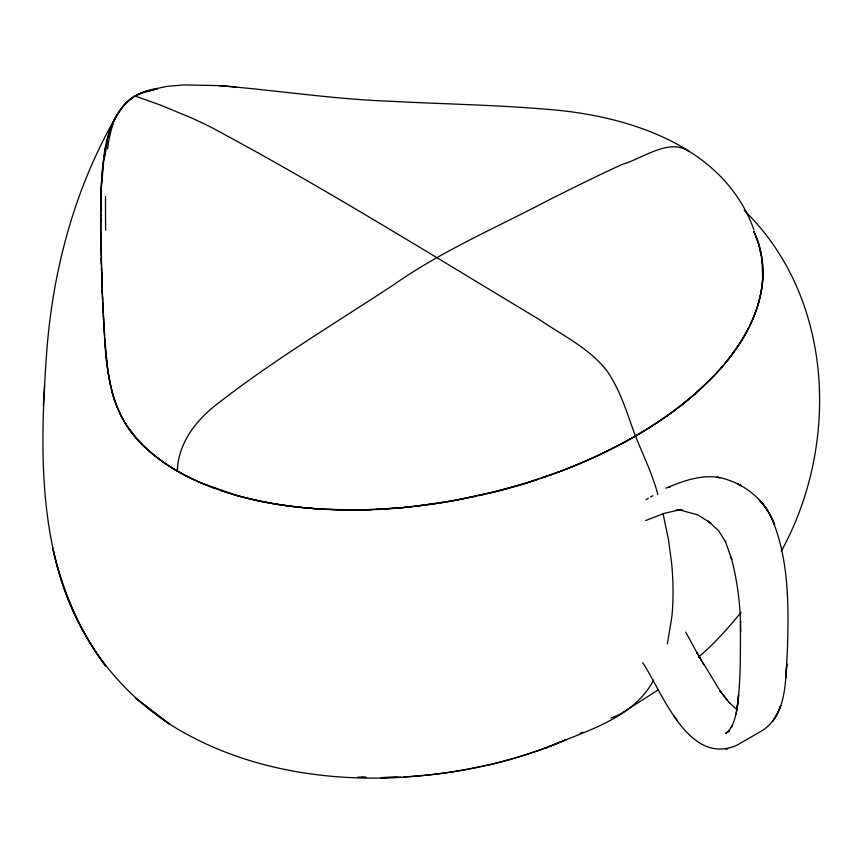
<?xml version="1.0" encoding="UTF-8"?>
<svg xmlns="http://www.w3.org/2000/svg" width="863" height="863" viewBox="0 0 863 863"><rect width="100%" height="100%" fill="white"/><g stroke="black" fill="none" stroke-linecap="round" stroke-linejoin="round"><path stroke-width="1.29" d="M101.014 193.506L100.723 215.772M740.594 630.389L740.605 631.543L740.476 621.328C740.227 652.288 741.349 683.636 736.02 714.273M122.125 107.271L115.157 118.177C73.463 191.068 51.823 274.164 46.311 357.627C40.993 434.855 38.824 514.801 64.11 589.127C86.106 652.007 131.812 705.945 191.122 736.549C255.923 770.605 330.874 781.598 403.388 777.218M100.734 211.252L101.456 182.945M101.057 191.996L104.099 156.063M762.676 279.526L762.072 259.817L759.084 245.437M101.543 181.435L102.945 164.801M43.377 405.621L44.628 385.739M103.118 163.29L105.437 148.274M737.347 706.57L738.62 694.985C737.574 706.074 736.333 717.487 731.263 727.574L732.407 725.373L728.307 731.457L729.85 729.645L725.438 733.572L729.311 731.241M323.97 509.235C280 506.743 235.761 498.728 195.47 480.411A224.121 129.396 0 0 1 179.45 472.266L177.347 471.079C178.112 442.471 196.937 419.062 218.965 402.654C274.542 359.504 335.092 323.312 393.808 284.682C442.234 250.648 496.883 227.411 549.041 199.882C573.356 187.703 597.692 175.577 622.45 164.326C641.619 159.04 669.807 137.217 689.008 151.661M667.379 643.82L671.878 616.689A290.917 167.961 60 0 0 671.597 562.956L668.48 539.634L663.043 513.528M106.764 142.05C111.241 121.974 121.435 100.022 142.19 92.675M113.226 122.222L115.157 118.155M749.602 326.02C759.904 305.232 765.33 281.489 761.867 258.328M781.274 551.23C839.818 444.801 834.262 297.843 744.122 210.324M750.141 324.93L741.878 340.022L731.705 354.952A423.334 244.412 0 0 1 719.677 369.623C674.068 419.752 612.579 452.525 549.515 475.34M748.76 327.713C739.71 345.61 727.444 361.716 713.615 376.182M653.69 680.076C632.557 719.99 583.194 731.306 545.222 748.404M741.09 612.277C728.016 628.296 714.186 643.852 698.426 657.282M712.137 377.714L695.761 393.248A472.892 273.021 0 0 1 635.092 436.203A472.913 273.032 0 0 1 560.713 471.23L525.794 483.215L487.325 493.69M658.307 689.839L619.537 714.586L610.961 718.059M157.411 89.116C121.812 90.939 106.332 128.716 103.614 159.396C99.86 188.393 100.723 217.713 101.025 246.872M646.139 499.591L648.383 498.285M650.637 496.991L652.892 495.686M645.621 520.551L663.917 513.453L679.408 509.871L675.707 510.389L682.514 510.173L679.505 509.925L697.746 514.844L710.799 523.151L707.94 521.079L718.534 530.605L725.707 542.061L725.298 541.209L731.748 559.343L731.134 557.336C736.808 578.577 739.904 600.508 740.486 622.482M668.038 487.315C686.646 479.45 708.35 472.363 728.21 480.033C746.603 486.139 762.655 499.591 771.22 517.056C789.44 559.515 788.76 607.056 787.336 652.374C785.254 678.879 787.66 713.356 762.773 730.281L736.873 745.244C688.243 766.657 662.32 692.061 642.708 662.676M557.228 743.259C508.393 763.043 456.139 773.831 403.604 776.991L407.584 776.776A296.678 171.284 0 0 0 467.509 769.3L487.315 765.222M559.699 742.288L565.869 739.861M543.809 477.336L551.338 474.682A470.745 271.78 0 0 0 635.071 436.193A470.745 271.78 0 0 0 701.77 387.854L715.039 374.693A424.477 245.07 0 0 0 733.777 352.158C758.663 319.278 772.428 273.452 755.06 234.089M546.915 476.257L541.705 478.059M539.084 478.943L519.774 485.038A423.355 244.423 0 0 1 494.37 491.975L451.101 501.155M536.203 479.893L528.555 482.352A426.408 246.192 0 0 1 497.412 491.209L457.681 499.968L414.682 506.398M726.085 749.289L727.638 748.857M146.786 91.187L154.833 89.472M484.51 494.359L478.846 495.642M476.009 496.268L447.185 501.824M150.442 89.806L167.077 86.365L184.261 84.898L219.472 85.642M152.158 89.935L154.186 89.569M444.262 502.309L438.382 503.248M435.427 503.69L401.673 507.714L375.578 509.472M411.705 506.721L399.742 507.886M396.732 508.145L362.201 509.893L327.001 509.397M400.961 777.142L381.219 777.66M372.546 509.591L360.4 509.925M381.133 777.617L397.002 777.11M363.733 509.86L338.037 509.806L312.902 508.501M357.358 509.957C311.36 510.335 264.865 505.287 221.101 490.572M361.802 777.142L365.653 777.25M361.78 777.326L365.642 777.444M236.031 87.023L219.019 85.599C276.041 90.259 332.697 99.116 389.947 101.241C442.611 104.056 495.405 104.855 547.973 109.396C628.598 115.566 724.294 146.041 753.906 229.774M679.505 509.925L680.389 510.001M720.13 477.724L716.883 477.217L719.192 477.584M235.47 495.06L201.899 483.258A216.602 125.059 0 0 1 144.574 446.743L136.915 438.771L127.185 426.171A242.514 140 0 0 1 120.723 415.135L115.491 403.064M135.081 95.998L160.766 105.2L190.486 117.497A691.856 399.44 60 0 1 210.378 126.872C322.503 186.742 430.432 254.197 539.397 319.58C562.665 335.534 589.526 348.264 607.077 371.036C618.469 387.476 624.995 406.613 631.543 425.34C639.602 448.663 651.608 470.572 657.876 494.596M737.347 483.744L741.198 485.783L737.649 483.906M177.347 471.079C161.791 462.083 147.314 450.961 135.61 437.271M737.067 709.807L729.203 702.558L729.882 703.334L719.666 690.368L720.4 691.446L696.808 652.525L703.723 664.726M134.768 436.279C123.377 422.859 115.405 406.667 111.435 389.526M726.15 699.041L726.84 699.947L719.666 690.368M674.057 716.01L677.304 720.573M697.552 653.83L685.718 632.104M753.787 231.241L758.555 243.657L761.598 256.581M115.103 401.985L113.679 397.67M113.344 396.581L112.417 393.323M112.114 392.234L109.245 379.073M110.863 387.12L107.832 370.098L105.599 349.019M108.867 376.861L109.051 377.972M108.684 375.761L107.853 370.238M107.702 369.127L107.422 366.915M107.141 364.682L107.282 365.804M106.883 362.449L107.012 363.571M106.645 360.216L106.764 361.338M106.527 359.094L106.095 354.617M105.89 352.374L105.987 353.496M105.793 351.252L105.297 345.211M105.415 346.775L105.502 347.897M105.232 344.52L105.329 345.642M105.07 342.277L105.146 343.398M104.898 340.022L105.103 342.697M104.725 337.66L104.908 340.184M104.499 334.38L104.65 336.635M104.337 332.104C105.89 374.143 112.708 420.756 147.217 449.256A217.433 125.534 0 0 0 177.336 471.079A217.433 125.534 0 0 0 215.146 488.469M104.552 335.168L102.19 290.766L100.928 239.99M104.38 332.6L103.97 326.408M104.186 329.828L104.261 330.971M104.045 327.552L104.121 328.695M103.722 322.374L103.905 325.265M103.765 322.967L103.355 316.02M103.495 318.35L103.56 319.504M103.431 317.196L103.107 311.338M103.139 311.964L102.816 305.437M102.988 308.986L103.053 310.162M102.751 304.013L102.88 306.678M102.762 304.24L101.251 258.824M102.546 299.45L102.438 297.034M102.287 293.377L102.19 290.928M102.007 285.987L102.061 287.228M101.963 284.736L101.845 280.971M101.758 278.447L101.64 274.628M101.575 272.072L101.607 273.355M101.532 270.777L101.467 268.188M101.37 264.283L101.305 261.651M101.219 257.67L101.284 260.324M101.198 256.333L101.047 248.242M100.906 238.598L100.831 231.586M100.809 230.162L100.723 214.585M100.734 220.141L100.744 221.586M100.723 217.239L100.734 218.695M122.201 107.325A69.892 55.437 37.1 0 1 134.93 95.804M135.232 96.181A69.32 54.466 34.9 0 1 150.345 90.809M665.934 488.188A12.211 7.055 -60 0 1 670.012 487.433M105.081 156.246A279.936 223.075 18.6 0 1 107.206 142.158M105.631 230.238A554.553 44.649 -86.4 0 1 105.502 196.494M312.913 508.415A249.18 143.862 0 0 1 235.383 495.157M451.047 501.058A348.091 200.971 0 0 1 363.744 509.968M762.827 279.536A346.031 199.785 0 0 1 750.023 324.909M753.895 231.511A246.786 142.481 0 0 1 758.965 245.448M582.805 732.104A359.871 207.767 0 0 1 579.99 733.453M565.589 739.958A359.871 207.767 0 0 1 487.433 765.384M361.791 777.261A230.302 132.956 0 0 1 357.951 777.11M107.627 148.835A198.21 156.71 28.6 0 1 113.56 122.363M142.212 92.708A73.484 57.918 35.5 0 1 146.807 91.23M786.808 663.949L785.815 677.682L786.808 663.949M778.189 711.943L772.935 721.134L777.283 714.186L780.778 705.567L778.189 711.943M170 724.478L135.545 698.124L170 724.478M763.043 504.154L759.192 499.85L765.708 507.692L763.043 504.154M766.829 509.321L764.985 506.667L769.472 513.733L766.829 509.321M105.534 665.902C79.774 630.831 61.823 590.691 52.729 548.102C62.503 590.421 79.18 631.069 105.534 665.902M770.476 515.567L768.728 512.385L772.935 520.788L770.476 515.567M773.863 523.097L772.212 519.159L774.564 524.833L773.863 523.097"/></g></svg>
